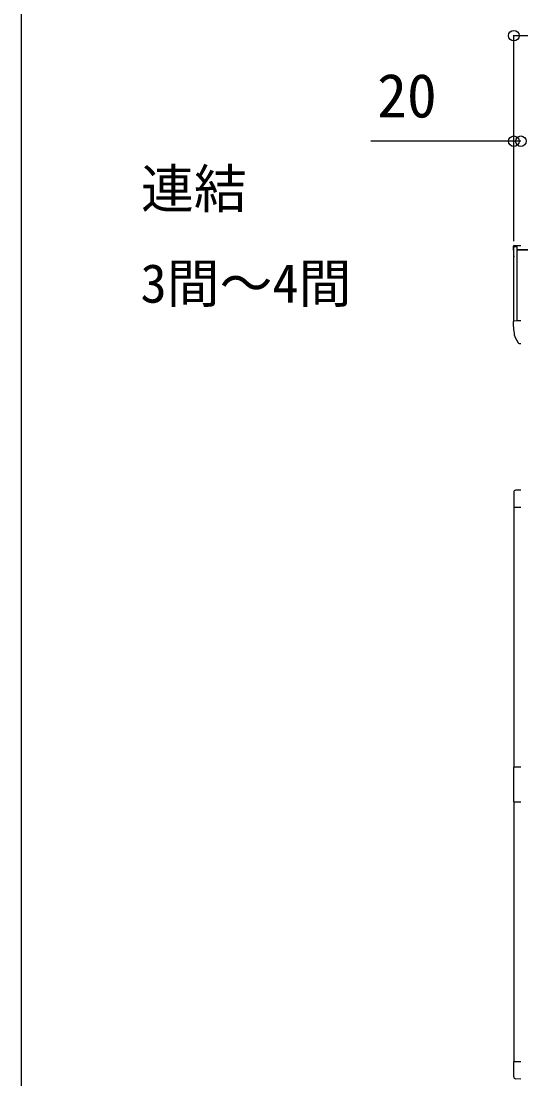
# Model space of a CAD drawing. Units: millimetres, scale not verified. Extents: x -8750 to 8750, y -13001 to 12944.
# Drawn here: x -8750 to -7330, y -9674 to -6668 of the extents above; entities that cross this region are included whole.
import ezdxf
from ezdxf.enums import TextEntityAlignment as Align

# ---------------------------------------------------------------- set-up
doc = ezdxf.new("R2010")
doc.units = ezdxf.units.MM
doc.header["$LTSCALE"] = 70
for name, color, linetype in [('0-2_USER1', 3, 'Continuous'), ('0-4_YKK_13', 4, 'Continuous'), ('0-5_YKK_A1', 4, 'Continuous'), ('0-6_YKK_D', 6, 'Continuous'), ('0-7_YKK_ZWAK', 7, 'Continuous')]:
    doc.layers.add(name, color=color, linetype=linetype)
doc.styles.add('ＭＳ ゴシック', font='')
doc.styles.get('ＭＳ ゴシック').set_extended_font_data('MS Gothic')

msp = doc.modelspace()

# ---------------------------------------------------------------- linework, layer by layer
at = {"layer": '0-4_YKK_13'}
for p, q in [((-7352, -7308.76), (-7352, -7309.23)), ((-7349.16, -7305.76), (-7339.05, -7305.23)), ((-7339.05, -7305.23), (-7330, -7305.23)), ((-7352, -7522.5), (-7352, -7522.98)), ((-7349.16, -7519.51), (-7339.05, -7518.98)), ((-7339.05, -7518.98), (-7330, -7518.98)), ((-7347.49, -7565.08), (-7337.44, -7582.48)), ((-7334.85, -7583.98), (-7331.5, -7583.98)), ((-7331.5, -7583.98), (-7330, -7583.98)), ((-7350.5, -8006.89), (-7350.5, -8049.8)), ((-7330, -8000.6), (-7345.29, -8001.4)), ((-7330, -8049.8), (-7350.5, -8049.8)), ((-7330, -9625.4), (-7350.5, -9625.4)), ((-7350.5, -9668.31), (-7350.5, -9625.4)), ((-7330, -9674.6), (-7345.29, -9673.8))]:
    msp.add_line(p, q, dxfattribs=at)
msp.add_lwpolyline([(-7330, -8788.6), (-7350.7, -8788.6), (-7350.7, -8886.6), (-7330, -8886.6)], dxfattribs=at)
for centre, radius, start, end in [((-7349, -7308.76), 3, 93, 180), ((-7150, -7309.23), 202, 180, 188.06898), ((-7349, -7522.5), 3, 93, 180), ((-7150, -7522.98), 202, 180, 191.90213), ((-7346.19, -7564.33), 1.5, 191.90213, 210), ((-7334.85, -7580.98), 3, 210, 270), ((-7345, -8006.89), 5.5, 93, 180), ((-7345, -9668.31), 5.5, 180, 267)]:
    msp.add_arc(centre, radius, start, end, dxfattribs=at)
at = {"layer": '0-5_YKK_A1'}
for p, q in [((-7350, -7519.68), (-7350, -7311.07)), ((-7341.87, -7309.7), (-7349.05, -7310.08)), ((-7341, -7519.08), (-7341, -7310.12)), ((-7340.3, -7311.93), (-7340.87, -7310.36)), ((-7340.3, -7519.04), (-7340.3, -7311.93)), ((-170, -7317.65), (-7340.3, -7317.65)), ((-7350, -8049.8), (-7350, -8788.6)), ((-7350, -8886.6), (-7350, -9625.4))]:
    msp.add_line(p, q, dxfattribs=at)
msp.add_lwpolyline([(-7305, -7525.37), (-7305, -7318.5), (-7340.3, -7318.5)], dxfattribs=at)
for centre, start, end in [((-7349, -7311.07), 93, 180), ((-7341.81, -7310.7), 20, 93)]:
    msp.add_arc(centre, 1, start, end, dxfattribs=at)
at = {"layer": '0-6_YKK_D'}
for p, q in [((-7350, -7292.88), (-7350, -6708.23)), ((-7350, -6709.23), (-150, -6709.23)), ((-7350, -7009.23), (-7756.02, -7009.23)), ((-7350, -7292.88), (-7350, -7008.23)), ((-7330, -7009.23), (-7350, -7009.23))]:
    msp.add_line(p, q, dxfattribs=at)
for centre in [(-7350, -6709.23), (-7350, -7009.23), (-7330, -7009.23), (-7330, -7009.23)]:
    msp.add_circle(centre, 15, dxfattribs=at)
at = {"layer": '0-7_YKK_ZWAK'}
msp.add_line((-8750, 12498.9), (-8750, -13001.1), dxfattribs=at)

# ---------------------------------------------------------------- texts
at = {"layer": '0-2_USER1', "style": 'ＭＳ ゴシック'}
for s, p in [('連結', (-8409.38, -7232.37)), ('3間～4間', (-8411.08, -7501.12))]:
    msp.add_text(s, height=110, dxfattribs=at).set_placement(p, align=Align.BOTTOM_LEFT)
at = {"layer": '0-6_YKK_D', "style": 'ＭＳ ゴシック'}
msp.add_text('20', height=124.6, dxfattribs=at).set_placement((-7738.58, -6979.23), align=Align.BOTTOM_LEFT)

doc.saveas('drawing.dxf')
